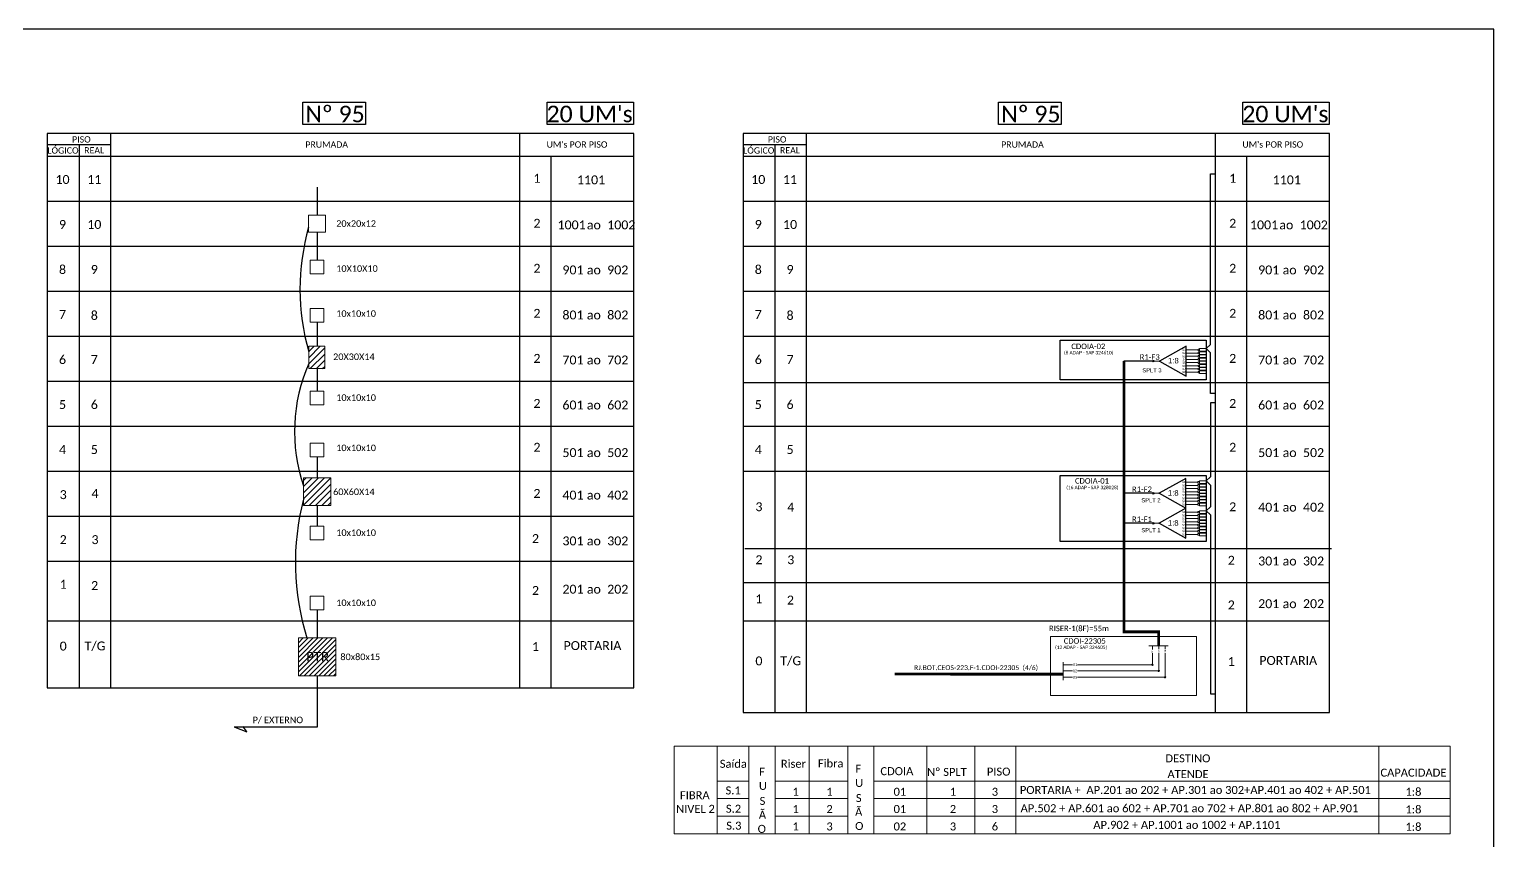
# Model space of a CAD drawing. Header units: metres. Extents: x -1286 to -445, y -500 to 94.
# Drawn here: x -978 to -445, y -201 to 94 of the extents above; entities that cross this region are included whole.
import ezdxf
from ezdxf.enums import TextEntityAlignment as Align

# ---------------------------------------------------------------- set-up
doc = ezdxf.new("R2010")
doc.units = ezdxf.units.M
doc.layers.add('(Notas)', color=7, linetype='Continuous', lineweight=0)
doc.layers.add('_NUMERAÇÃO_', color=34, linetype='Continuous', lineweight=0)
doc.styles.add('ARIAL', font='arial.ttf')
doc.styles.add('WMF-Calibri0', font='CALIBRI.TTF')
pattern_1 = [(45, (-6430.3873, 3198.6173), (-1.122532, 1.122532), [])]

# ---------------------------------------------------------------- blocks, each defined once
blk = doc.blocks.new('SPLT_1-8_SC-APC')
at = {"color": 1}
blk.add_lwpolyline([(-7.37, -2.1), (-17.04, -7.55), (-7.37, -13), (-7.37, -2.1)], dxfattribs=at)
at = {"color": 3, "lineweight": 0}
for points in [[(-2.99, -3.51), (-7.37, -3.51)], [(-7.37, -4.66), (-2.99, -4.66)], [(-2.41, -3.02), (-2.41, -4)], [(-2.41, -3.02), (0, -3.02)], [(-2.41, -4), (0, -4)], [(-2.41, -4.17), (-2.41, -5.16)], [(-2.41, -4.17), (0, -4.17)], [(-2.41, -5.16), (0, -5.16)], [(-2.41, -5.32), (-2.41, -6.31)], [(-2.41, -5.32), (0, -5.32)], [(-7.37, -5.82), (-2.99, -5.82)], [(-7.37, -6.97), (-2.99, -6.97)], [(-7.37, -8.12), (-2.99, -8.12)], [(-7.37, -9.28), (-2.99, -9.28)], [(-7.37, -10.43), (-2.99, -10.43)], [(-2.41, -6.31), (0, -6.31)], [(-2.41, -6.48), (-2.41, -7.46)], [(-2.41, -6.48), (0, -6.48)], [(-2.41, -7.46), (0, -7.46)], [(-2.41, -7.63), (-2.41, -8.62)], [(-2.41, -7.63), (0, -7.63)], [(-2.41, -8.62), (0, -8.62)], [(-2.41, -8.78), (-2.41, -9.77)], [(-2.41, -8.78), (0, -8.78)], [(-2.41, -9.77), (0, -9.77)], [(-2.41, -9.94), (-2.41, -10.92)], [(-2.41, -9.94), (0, -9.94)], [(-7.37, -11.58), (-2.99, -11.58)], [(-2.41, -10.92), (0, -10.92)], [(-2.41, -11.09), (-2.41, -12.08)], [(-2.41, -11.09), (0, -11.09)], [(-2.41, -12.08), (0, -12.08)]]:
    blk.add_lwpolyline(points, dxfattribs=at)
for points in [[(-2.99, -3.22), (-2.41, -3.22), (-2.41, -3.8), (-2.99, -3.8)], [(-2.99, -4.38), (-2.41, -4.38), (-2.41, -4.95), (-2.99, -4.95)], [(-2.99, -5.53), (-2.41, -5.53), (-2.41, -6.1), (-2.99, -6.1)], [(-2.99, -6.68), (-2.41, -6.68), (-2.41, -7.26), (-2.99, -7.26)], [(-2.99, -7.84), (-2.41, -7.84), (-2.41, -8.41), (-2.99, -8.41)], [(-2.99, -8.99), (-2.41, -8.99), (-2.41, -9.56), (-2.99, -9.56)], [(-2.99, -10.14), (-2.41, -10.14), (-2.41, -10.72), (-2.99, -10.72)], [(-2.99, -11.3), (-2.41, -11.3), (-2.41, -11.87), (-2.99, -11.87)]]:
    blk.add_lwpolyline(points, close=True, dxfattribs=at)
at = {"color": 1, "lineweight": 0}
blk.add_lwpolyline([(-17.04, -7.55), (-19.26, -7.55)], dxfattribs=at)
at = {"color": 1, "style": 'ARIAL'}
for s, height, p in [('S1', 0.75, (-8.74, -3.78)), ('S2', 0.75, (-8.74, -4.97)), ('1:8', 2, (-13.91, -8.4)), ('S3', 0.75, (-8.74, -6.18)), ('S4', 0.75, (-8.74, -7.36)), ('S5', 0.75, (-8.74, -8.57)), ('S6', 0.75, (-8.74, -9.69)), ('S7', 0.75, (-8.74, -10.78)), ('S8', 0.75, (-8.74, -11.9))]:
    blk.add_text(s, height=height, dxfattribs=at).set_placement(p)
blk = doc.blocks.new('SPLITTER_')
blk.add_point((0, 0))
at = {"style": 'ARIAL', "flags": 4}
blk.add_attdef('SPLT', (0, -3.26), '', height=1.5, dxfattribs=at)
blk = doc.blocks.new('SPLITTER FUTURO')
blk.add_point((0, 0))
at = {"style": 'ARIAL', "text_generation_flag": 6, "flags": 4}
for tag, p, height in [('SPLT', (-6.22, -4.1), 1.5), ('INSTAL.', (-6.25, -6.09), 1.25)]:
    blk.add_attdef(tag, p, '', height=height, rotation=180, dxfattribs=at)

msp = doc.modelspace()

# ---------------------------------------------------------------- hatches: boundary and pattern name
h = msp.add_hatch()
h.set_pattern_fill('LINE', color=1, scale=0.5, angle=45)
h.set_pattern_definition(pattern_1)
h.paths.add_polyline_path([(-876.06, -21.06), (-876.06, -29.21), (-870.23, -29.21), (-870.23, -21.06)])
h = msp.add_hatch(color=3)
h.dxf.hatch_style = 1
edge = h.paths.add_edge_path()
edge.add_arc((-568.87, -26.44), 0.242, 0, 360)
h = msp.add_hatch()
h.set_pattern_fill('LINE', color=1, scale=0.5, angle=45)
h.set_pattern_definition(pattern_1)
h.paths.add_polyline_path([(-877.99, -78.93), (-868.08, -78.93), (-868.08, -68.89), (-877.99, -68.89)])
h = msp.add_hatch(color=3)
h.dxf.hatch_style = 1
edge = h.paths.add_edge_path()
edge.add_arc((-568.9, -74.54), 0.256, 0, 360)
h = msp.add_hatch(color=3)
h.dxf.hatch_style = 1
edge = h.paths.add_edge_path()
edge.add_arc((-568.9, -85.44), 0.256, 0, 360)
h = msp.add_hatch()
h.set_pattern_fill('ANSI31', color=1, scale=10, style=0)
h.set_pattern_definition([(45, (-1491.4418, -524.8437), (-0.8838835, 0.8838835), [])])
h.paths.add_polyline_path([(-879.82, -140.88), (-866.25, -140.88), (-866.25, -127.12), (-879.82, -127.12)])
h.paths.add_polyline_path([(-877.82, -136.53), (-867.74, -136.53), (-867.74, -131.38), (-877.82, -131.38)], flags=24)
at = {"lineweight": 0}
h = msp.add_hatch(color=3, dxfattribs=at)
h.dxf.hatch_style = 1
edge = h.paths.add_edge_path()
edge.add_arc((-569.2, -136.86), 0.256, 0, 360)
h = msp.add_hatch(color=3, dxfattribs=at)
h.dxf.hatch_style = 1
edge = h.paths.add_edge_path()
edge.add_arc((-566.89, -139.12), 0.256, 0, 360)
h = msp.add_hatch(color=3, dxfattribs=at)
h.dxf.hatch_style = 1
edge = h.paths.add_edge_path()
edge.add_arc((-564.58, -141.42), 0.256, 0, 360)

# ---------------------------------------------------------------- linework, layer by layer
at = {"layer": '(Notas)', "lineweight": 0}
for p, q in [((-727.56, -198.32), (-727.56, -166.52)), ((-716.03, -198.32), (-716.03, -166.52)), ((-706.39, -198.32), (-706.39, -166.52)), ((-694.05, -198.32), (-694.05, -166.52)), ((-680.02, -198.32), (-680.02, -166.52)), ((-670.56, -198.32), (-670.56, -166.52)), ((-651.25, -198.32), (-651.25, -166.52)), ((-633.77, -198.32), (-633.77, -166.52)), ((-618.86, -198.32), (-618.86, -166.52)), ((-486.91, -198.32), (-486.91, -166.52))]:
    msp.add_line(p, q, dxfattribs=at)
msp.add_lwpolyline([(-460.91, -166.52), (-460.91, -198.32)], dxfattribs=at)
at = {"color": 5}
msp.add_line((-568.87, -26.44), (-579.55, -26.44), dxfattribs=at)
at = {"color": 5, "lineweight": 0}
for p, q in [((-566.89, -139.12), (-566.89, -132.66)), ((-564.58, -141.42), (-564.58, -132.66))]:
    msp.add_line(p, q, dxfattribs=at)
at = {"color": 3, "lineweight": 0}
for p, q in [((-601.67, -136.86), (-598.29, -136.86)), ((-596.4, -136.86), (-569.2, -136.86))]:
    msp.add_line(p, q, dxfattribs=at)
at = {"color": 2, "lineweight": 0}
for p, q in [((-601.67, -139.12), (-598.29, -139.12)), ((-596.4, -139.12), (-566.89, -139.12))]:
    msp.add_line(p, q, dxfattribs=at)
at = {"color": 7, "lineweight": 0}
for p, q in [((-601.67, -141.42), (-598.29, -141.42)), ((-596.4, -141.42), (-564.58, -141.42))]:
    msp.add_line(p, q, dxfattribs=at)
msp.add_lwpolyline([(-1286.07, -499.81), (-445.07, -499.81), (-445.07, 94.19), (-1286.07, 94.19)], close=True)
at = {"color": 7}
for points in [[(-878.25, 67.65), (-855.45, 67.65), (-855.45, 59.59), (-878.25, 59.59)], [(-789.4, 67.65), (-757.94, 67.65), (-757.94, 59.59), (-789.4, 59.59)], [(-625.19, 67.65), (-602.39, 67.65), (-602.39, 59.59), (-625.19, 59.59)], [(-536.34, 67.65), (-504.88, 67.65), (-504.88, 59.59), (-536.34, 59.59)]]:
    msp.add_lwpolyline(points, close=True, dxfattribs=at)
at = {"color": 0}
for points in [[(-757.85, 56.32), (-971.16, 56.32)], [(-504.79, 56.32), (-718.1, 56.32)], [(-948.01, 52.2), (-971.16, 52.2)], [(-694.96, 52.2), (-718.1, 52.2)]]:
    msp.add_lwpolyline(points, dxfattribs=at)
for points in [[(-971.16, 56.32), (-971.16, 48.09)], [(-948.01, 48.09), (-948.01, 56.32)], [(-799.44, 56.32), (-799.44, 48.09)], [(-757.85, 48.09), (-757.85, 56.32)], [(-718.1, 56.32), (-718.1, 48.09)], [(-694.96, 48.09), (-694.96, 56.32)], [(-546.38, 56.32), (-546.38, 48.09)], [(-504.79, 48.09), (-504.79, 56.32)], [(-971.16, 48.09), (-757.85, 48.09)], [(-971.16, 48.09), (-757.85, 48.09)], [(-971.16, 48.09), (-757.85, 48.09)], [(-971.16, 48.09), (-971.16, -145.23), (-757.85, -145.23), (-757.85, 48.09)], [(-971.16, 48.09), (-757.85, 48.09)], [(-971.16, 48.09), (-757.85, 48.09)], [(-971.16, 48.09), (-757.85, 48.09)], [(-959.59, 52.2), (-959.59, 48.09)], [(-959.59, 48.09), (-959.59, -145.23)], [(-948.01, -145.23), (-948.01, 48.09)], [(-799.44, 48.09), (-799.44, -145.23)], [(-787.86, -145.23), (-787.86, 48.09)], [(-718.1, 48.09), (-504.79, 48.09)], [(-718.1, 48.09), (-504.79, 48.09)], [(-718.1, 48.09), (-504.79, 48.09)], [(-718.1, 48.09), (-718.1, -154.27), (-504.79, -154.27), (-504.79, 48.09)], [(-718.1, 48.09), (-504.79, 48.09)], [(-718.1, 48.09), (-504.79, 48.09)], [(-718.1, 48.09), (-504.79, 48.09)], [(-706.53, 52.2), (-706.53, 48.09)], [(-706.53, 48.09), (-706.53, -154.27)], [(-694.96, -154.27), (-694.96, 48.09)], [(-546.38, 48.09), (-546.38, -154.27)], [(-534.81, -154.27), (-534.81, 48.09)], [(-971.16, 31.72), (-757.85, 31.72)], [(-718.1, 31.72), (-504.79, 31.72)], [(-971.16, 15.35), (-757.85, 15.35)], [(-971.16, 15.35), (-757.85, 15.35)], [(-718.1, 15.35), (-504.79, 15.35)], [(-718.1, 15.35), (-504.79, 15.35)], [(-971.16, -1.02), (-757.85, -1.02)], [(-718.1, -1.02), (-504.79, -1.02)], [(-971.16, -17.4), (-757.85, -17.4)], [(-718.1, -17.4), (-504.79, -17.4)], [(-971.16, -33.77), (-757.85, -33.77)], [(-718.1, -34.22), (-504.79, -34.22)], [(-971.16, -50.14), (-757.85, -50.14)], [(-718.1, -50.14), (-504.79, -50.14)], [(-971.16, -66.51), (-757.85, -66.51)], [(-718.1, -66.51), (-504.79, -66.51)], [(-971.16, -82.88), (-757.85, -82.88)], [(-717.4, -94.6), (-504.09, -94.6)], [(-971.16, -99.25), (-757.85, -99.25)], [(-718.1, -106.91), (-504.79, -106.91)], [(-971.16, -120.91), (-757.85, -120.91)], [(-718.1, -120.91), (-504.79, -120.91)]]:
    msp.add_lwpolyline(points)
at = {"color": 3}
for points in [[(-546.44, -38.28), (-548.09, -38.28), (-548.04, -23.42), (-549.61, -21.91), (-548.04, -20.4), (-548.04, 41.69), (-546.39, 41.69)], [(-873.04, 36.82), (-873.04, 26.66)], [(-873.04, 20.45), (-873.04, 10.29)], [(-873.04, -12.21), (-873.04, -21.06)], [(-873.04, -29.21), (-873.04, -37.38)], [(-546.44, -41.59), (-548.09, -41.59), (-548.1, -68.5), (-549.66, -70.01), (-548.1, -71.52), (-548.1, -79.4), (-549.66, -80.91), (-548.1, -82.42), (-548.1, -147.47), (-546.45, -147.47)], [(-873.04, -61.24), (-873.04, -68.8)], [(-873.04, -78.93), (-873.04, -86.49)], [(-873.04, -116.96), (-873.04, -127.12)]]:
    msp.add_lwpolyline(points, dxfattribs=at)
at = {"lineweight": 0}
for points in [[(-869.97, 26.66), (-876.1, 26.66), (-876.1, 20.45), (-869.97, 20.45)], [(-870.58, 10.29), (-875.49, 10.29), (-875.49, 5.32), (-870.58, 5.32)], [(-870.58, -7.32), (-875.49, -7.32), (-875.49, -12.3), (-870.58, -12.3)], [(-870.58, -37.39), (-875.49, -37.39), (-875.49, -42.36), (-870.58, -42.36)], [(-870.59, -56.27), (-875.49, -56.27), (-875.49, -61.24), (-870.59, -61.24)], [(-870.58, -86.49), (-875.49, -86.49), (-875.49, -91.46), (-870.58, -91.46)], [(-870.58, -111.98), (-875.49, -111.98), (-875.49, -116.96), (-870.58, -116.96)]]:
    msp.add_lwpolyline(points, close=True, dxfattribs=at)
at = {"color": 3}
for points in [[(-876.1, 22.2, 0.140111), (-876.06, -23.05)], [(-876.06, -27.29, 0.186262), (-877.99, -71.86)], [(-877.99, -76.7, 0.140022), (-876.73, -127.12)]]:
    msp.add_lwpolyline(points, format="xyb", dxfattribs=at)
at = {"color": 1, "lineweight": 0}
for points in [[(-870.23, -21.06), (-876.06, -21.06), (-876.06, -29.21), (-870.23, -29.21)], [(-868.08, -68.89), (-877.99, -68.89), (-877.99, -78.93), (-868.08, -78.93)], [(-879.82, -127.12), (-866.25, -127.12), (-866.25, -140.88), (-879.82, -140.88)], [(-606.31, -126.62), (-553.18, -126.62), (-553.18, -148.09), (-606.31, -148.09)]]:
    msp.add_lwpolyline(points, close=True, dxfattribs=at)
at = {"color": 1}
for points in [[(-602.74, -18.89), (-549.61, -18.89), (-549.61, -33.21), (-602.74, -33.21)], [(-602.79, -68.11), (-549.66, -68.11), (-549.66, -92.01), (-602.79, -92.01)]]:
    msp.add_lwpolyline(points, close=True, dxfattribs=at)
at = {"color": 5, "lineweight": 0, "const_width": 1}
msp.add_lwpolyline([(-566.89, -129.95), (-566.89, -124.92), (-579.54, -124.92), (-579.55, -26.44)], dxfattribs=at)
at = {"color": 5}
for points in [[(-568.92, -74.54), (-579.55, -74.54)], [(-568.92, -85.44), (-579.54, -85.44)]]:
    msp.add_lwpolyline(points, dxfattribs=at)
at = {"color": 5, "lineweight": 0}
for points in [[(-570.55, -129.95), (-563.46, -129.95)], [(-569.2, -129.95), (-569.2, -131.27)], [(-569.2, -132.69), (-569.2, -136.86)], [(-566.89, -129.95), (-566.89, -131.24)], [(-564.58, -129.95), (-564.58, -131.23)]]:
    msp.add_lwpolyline(points, dxfattribs=at)
at = {"color": 1, "lineweight": 0}
msp.add_lwpolyline([(-601.67, -142.44), (-601.67, -135.99)], dxfattribs=at)
at = {"color": 1}
for points in [[(-873.04, -140.88), (-873.04, -159.62), (-903.17, -159.62)], [(-902.96, -159.62), (-898.54, -161.21)], [(-898.54, -161.21), (-899.95, -159.38)]]:
    msp.add_lwpolyline(points, dxfattribs=at)
at = {"color": 1, "lineweight": 0, "const_width": 1}
msp.add_lwpolyline([(-662.94, -140.28), (-601.67, -140.29)], dxfattribs=at)
at = {"color": 3}
for centre, radius in [((-568.87, -26.44), 0.242), ((-568.9, -74.54), 0.256), ((-568.9, -85.44), 0.256)]:
    msp.add_circle(centre, radius, dxfattribs=at)
at = {"color": 3, "lineweight": 0}
for centre in [(-569.2, -136.86), (-566.89, -139.12), (-564.58, -141.42)]:
    msp.add_circle(centre, 0.256, dxfattribs=at)
at = {"layer": '_NUMERAÇÃO_', "color": 0, "lineweight": 0}
for p, q in [((-460.91, -166.52), (-743.19, -166.52)), ((-743.19, -166.52), (-743.19, -198.32)), ((-716.03, -179.24), (-727.56, -179.24)), ((-680.02, -179.24), (-706.39, -179.24)), ((-460.91, -179.24), (-670.56, -179.24)), ((-716.03, -185.57), (-727.56, -185.57)), ((-680.02, -185.57), (-706.39, -185.57)), ((-460.91, -185.57), (-670.56, -185.57)), ((-716.03, -191.99), (-727.56, -191.99)), ((-680.02, -191.99), (-706.39, -191.99)), ((-460.91, -191.99), (-670.56, -191.99)), ((-460.91, -198.32), (-743.19, -198.32)), ((-716.03, -198.32), (-727.56, -198.32)), ((-680.02, -198.32), (-706.39, -198.32)), ((-460.91, -198.32), (-670.56, -198.32))]:
    msp.add_line(p, q, dxfattribs=at)

# ---------------------------------------------------------------- block references
at = {"color": 3}
for p in [(-549.61, -18.89), (-549.66, -66.99), (-549.66, -77.89)]:
    msp.add_blockref('SPLT_1-8_SC-APC', p, dxfattribs=at)
ref = msp.add_blockref('SPLITTER FUTURO', (-566.64, -26.44))
ref.add_attrib('SPLT', 'SPLT 3', (-572.87, -30.54), dxfattribs={"height": 1.5, "rotation": 180, "style": 'ARIAL', "text_generation_flag": 6})
ref = msp.add_blockref('SPLITTER_', (-566.7, -74.54), dxfattribs=dict(xscale=-1))
ref.add_attrib('SPLT', 'SPLT 2', (-573.23, -77.8), dxfattribs={"height": 1.5, "style": 'ARIAL'})
ref = msp.add_blockref('SPLITTER_', (-566.7, -85.44), dxfattribs=dict(xscale=-1))
ref.add_attrib('SPLT', 'SPLT 1', (-573.23, -88.7), dxfattribs={"height": 1.5, "style": 'ARIAL'})

# ---------------------------------------------------------------- texts
at = {"color": 0, "style": 'WMF-Calibri0'}
for s, height, p in [('Nº 95', 6, (-877.29, 60.39)), ("20 UM's", 6, (-789.55, 60.41)), ('Nº 95', 6, (-624.23, 60.39)), ("20 UM's", 6, (-536.49, 60.41)), ('     PISO', 2.3, (-966.2, 53.01)), ('PRUMADA', 2.3, (-877.29, 51.13)), ("UM's POR PISO", 2.3, (-789.55, 51.16)), ('     PISO', 2.3, (-713.14, 53.01)), ('PRUMADA', 2.3, (-624.23, 51.13)), ("UM's POR PISO", 2.3, (-536.49, 51.16)), ('  LÓGICO', 2.3, (-972.74, 48.99)), ('    REAL', 2.3, (-960.98, 49.04)), ('  LÓGICO', 2.3, (-719.68, 48.99)), ('    REAL', 2.3, (-707.92, 49.04))]:
    msp.add_text(s, height=height, dxfattribs=at).set_placement(p)
at = {"color": 7, "style": 'WMF-Calibri0'}
for s, height, p in [('1101', 3.24, (-778.5, 37.82)), ('1101', 3.24, (-525.44, 37.82)), ('20x20x12', 2.373, (-866.06, 22.38)), ('1001', 3.24, (-785.57, 21.45)), ('ao', 3.24, (-774.9, 21.45)), ('1002', 3.24, (-767.5, 21.45)), ('1001', 3.24, (-533.71, 21.45)), ('ao', 3.24, (-523.04, 21.45)), ('1002', 3.24, (-515.65, 21.45)), ('10X10X10', 2.373, (-866.06, 6.01)), ('901', 3.24, (-783.79, 5.07)), ('ao', 3.24, (-774.9, 5.07)), ('902', 3.24, (-767.5, 5.07)), ('901', 3.24, (-530.74, 5.07)), ('ao', 3.24, (-521.84, 5.07)), ('902', 3.24, (-514.44, 5.07)), ('10x10x10', 2.373, (-866.06, -10.36)), ('801', 3.24, (-783.79, -11.3)), ('ao', 3.24, (-774.9, -11.3)), ('802', 3.24, (-767.5, -11.3)), ('801', 3.24, (-530.74, -11.3)), ('ao', 3.24, (-521.84, -11.3)), ('802', 3.24, (-514.44, -11.3)), ('20X30X14', 2.373, (-867.19, -26.06)), ('701', 3.24, (-783.79, -27.67)), ('ao', 3.24, (-774.9, -27.67)), ('702', 3.24, (-767.5, -27.67)), ('701', 3.24, (-530.74, -27.67)), ('ao', 3.24, (-521.84, -27.67)), ('702', 3.24, (-514.44, -27.67)), ('10x10x10', 2.373, (-866.06, -40.92)), ('601', 3.24, (-783.79, -44.04)), ('ao', 3.24, (-774.9, -44.04)), ('602', 3.24, (-767.5, -44.04)), ('601', 3.24, (-530.74, -44.04)), ('ao', 3.24, (-521.84, -44.04)), ('602', 3.24, (-514.44, -44.04)), ('10x10x10', 2.373, (-866.06, -59.19)), ('501', 3.24, (-783.79, -61.36)), ('502', 3.24, (-767.5, -61.36)), ('501', 3.24, (-530.74, -61.36)), ('502', 3.24, (-514.44, -61.36)), ('ao', 3.24, (-774.9, -61.36)), ('ao', 3.24, (-521.84, -61.36)), ('60X60X14', 2.373, (-867.19, -75.17)), ('401', 3.24, (-783.79, -76.79)), ('ao', 3.24, (-774.9, -76.79)), ('402', 3.24, (-767.5, -76.79)), ('401', 3.24, (-530.74, -81.19)), ('ao', 3.24, (-521.84, -81.19)), ('402', 3.24, (-514.44, -81.19)), ('10x10x10', 2.373, (-866.06, -90.04)), ('301', 3.24, (-783.79, -93.46)), ('302', 3.24, (-767.5, -93.46)), ('ao', 3.24, (-774.9, -93.46)), ('301', 3.24, (-530.74, -100.77)), ('ao', 3.24, (-521.84, -100.77)), ('302', 3.24, (-514.44, -100.77)), ('201', 3.24, (-783.79, -111.01)), ('ao', 3.24, (-774.9, -111.01)), ('202', 3.24, (-767.5, -111.01)), ('10x10x10', 2.373, (-866.06, -115.53)), ('201', 3.24, (-530.74, -116.29)), ('ao', 3.24, (-521.84, -116.29)), ('202', 3.24, (-514.44, -116.29)), ('PTR', 3.433, (-876.96, -135.65)), ('80x80x15', 2.373, (-864.55, -135.19)), ('PORTARIA', 3.24, (-783.38, -131.52)), ('PORTARIA', 3.24, (-530.32, -136.93)), ('P/ EXTERNO', 2.373, (-896.48, -158.13))]:
    msp.add_text(s, height=height, dxfattribs=at).set_placement(p)
at = {"color": 1, "style": 'WMF-Calibri0'}
for s, p in [('CDOIA-02', (-598.69, -22.09)), ('CDOIA-01', (-597.36, -71.01))]:
    msp.add_text(s, height=2, dxfattribs=at).set_placement(p)
for s, p in [('(8 ADAP - SAP 324610)', (-592.39, -24.02)), ('(16 ADAP - SAP 328028)', (-591.05, -73.03))]:
    msp.add_text(s, height=1.25, dxfattribs=at).set_placement(p, align=Align.CENTER)
at = {"color": 5, "style": 'WMF-Calibri0'}
for s, p in [('R1-F3', (-573.8, -25.96)), ('R1-F2', (-576.62, -74.06)), ('R1-F1', (-576.62, -84.96))]:
    msp.add_text(s, height=2, dxfattribs=at).set_placement(p)
at = {"color": 5, "lineweight": 0, "style": 'WMF-Calibri0'}
msp.add_text('RISER-1(8F)=55m', height=2, dxfattribs=at).set_placement((-606.79, -124.66))
at = {"color": 1, "lineweight": 0, "style": 'WMF-Calibri0'}
msp.add_text('CDOI-22305', height=2, dxfattribs=at).set_placement((-601.45, -129.22))
msp.add_text('(12 ADAP - SAP 324605)', height=1.25, dxfattribs=at).set_placement((-595.14, -131.14), align=Align.CENTER)
at = {"lineweight": 0, "style": 'ARIAL'}
for s, p in [('01', (-569.28, -132.01)), ('02', (-566.86, -131.94)), ('03', (-564.59, -131.95))]:
    msp.add_text(s, height=0.617, rotation=90, dxfattribs=at).set_placement(p, align=Align.MIDDLE_CENTER)
at = {"color": 1, "lineweight": 0, "style": 'WMF-Calibri0'}
msp.add_text('RJ.BOT.CEOS-223.F-1.CDOI-22305  (4/6)', height=1.7898, dxfattribs=at).set_placement((-633.36, -137.93, 3.73), align=Align.MIDDLE_CENTER)
at = {"lineweight": 0, "style": 'ARIAL'}
for s, p in [('01', (-597.27, -136.86)), ('03', (-597.35, -141.42)), ('02', (-597.32, -139.12))]:
    msp.add_text(s, height=1, dxfattribs=at).set_placement(p, align=Align.MIDDLE_CENTER)
at = {"color": 7, "linetype": 'Continuous', "lineweight": 0, "style": 'WMF-Calibri0'}
for s, height, p in [('DESTINO', 2.911, (-556.31, -170.91)), ('Saída', 2.911, (-721.63, -172.89)), ('F', 2.91, (-711.2, -175.76)), ('Riser', 2.911, (-699.79, -172.88)), ('Fibra', 2.911, (-686.22, -172.76)), ('F', 2.91, (-676.19, -174.7)), ('CDOIA', 2.911, (-662.15, -175.57)), ('Nº SPLT', 2.911, (-643.95, -175.85)), ('PISO', 2.911, (-625.13, -175.73)), ('ATENDE', 2.911, (-556.24, -176.66)), ('CAPACIDADE', 2.911, (-474.27, -176.1)), ('S.1', 2.911, (-721.7, -182.57)), ('S.1', 2.911, (-721.7, -182.58)), ('U', 2.91, (-710.87, -180.91)), ('U', 2.91, (-675.86, -179.85)), ('PORTARIA +  AP.201 ao 202 + AP.301 ao 302+AP.401 ao 402 + AP.501', 2.9106, (-553.58, -182.4)), ('FIBRA ', 2.911, (-735.13, -184.31)), ('S', 2.91, (-711.03, -186.39)), ('1', 2.91, (-698.98, -183.06)), ('1', 2.91, (-686.64, -183.06)), ('S', 2.91, (-676.02, -185.33)), ('01', 2.911, (-661.05, -183.06)), ('1', 2.91, (-641.74, -183.06)), ('3', 2.91, (-626.49, -183.06)), ('1:8', 2.911, (-474.27, -183.06)), ('NIVEL 2', 2.911, (-735.4, -189.27)), ('S.2', 2.911, (-721.57, -189.23)), ('S.2', 2.911, (-721.57, -189.24)), ('Ã', 2.91, (-711.04, -191.41)), ('1', 2.91, (-698.98, -189.34)), ('2', 2.91, (-686.64, -189.34)), ('Ã', 2.91, (-676.03, -190.35)), ('01', 2.911, (-661.05, -189.34)), ('2', 2.91, (-641.74, -189.34)), ('3', 2.91, (-626.49, -189.34)), ('AP.502 + AP.601 ao 602 + AP.701 ao 702 + AP.801 ao 802 + AP.901', 2.9106, (-555.73, -189.05)), ('1:8', 2.911, (-474.27, -189.47)), ('S.3', 2.911, (-721.44, -195.39)), ('O', 2.91, (-711.28, -196.56)), ('1', 2.91, (-698.98, -195.67)), ('3', 2.91, (-686.64, -195.67)), ('O', 2.91, (-675.82, -195.5)), ('02', 2.911, (-661.05, -195.67)), ('3', 2.91, (-641.74, -195.67)), ('6', 2.91, (-626.49, -195.67)), ('AP.902 + AP.1001 ao 1002 + AP.1101', 2.9106, (-556.67, -195.1)), ('1:8', 2.911, (-474.27, -195.81))]:
    msp.add_text(s, height=height, dxfattribs=at).set_placement(p, align=Align.MIDDLE_CENTER)
at = {"color": 7, "style": 'WMF-Calibri0'}
for tag, flags, p in [('10', 4, (-965.62, 39.58)), ('11', 4, (-954.05, 39.6)), ('1', 4, (-793.06, 40.02)), ('10', 4, (-712.56, 39.58)), ('11', 4, (-700.99, 39.6)), ('1', 4, (-540, 40.02)), ('9', 4, (-965.62, 23.21)), ('10', 4, (-954.05, 23.23)), ('2', 4, (-793.06, 23.65)), ('9', 4, (-712.56, 23.21)), ('10', 4, (-700.99, 23.23)), ('2', 4, (-540, 23.65)), ('8', 4, (-965.62, 6.84)), ('9', 4, (-954.05, 6.85)), ('2', 4, (-793.06, 7.28)), ('8', 4, (-712.56, 6.84)), ('9', 4, (-700.99, 6.85)), ('2', 4, (-540, 7.28)), ('7', 4, (-965.62, -9.53)), ('8', 4, (-954.05, -9.84)), ('2', 4, (-793.06, -9.1)), ('7', 4, (-712.56, -9.53)), ('8', 4, (-700.99, -9.84)), ('2', 4, (-540, -9.1)), ('6', 4, (-965.62, -25.9)), ('7', 4, (-954.05, -25.89)), ('2', 4, (-793.06, -25.47)), ('6', 4, (-712.56, -25.9)), ('7', 4, (-700.99, -25.89)), ('2', 4, (-540, -25.47)), ('5', 4, (-965.62, -42.27)), ('6', 4, (-954.05, -42.26)), ('2', 4, (-793.06, -41.84)), ('5', 4, (-712.56, -42.27)), ('6', 4, (-700.99, -42.26)), ('2', 4, (-540, -41.84)), ('4', 4, (-965.62, -58.65)), ('5', 4, (-954.05, -58.63)), ('2', 4, (-793.06, -57.8)), ('4', 4, (-712.56, -58.65)), ('5', 4, (-700.99, -58.63)), ('2', 4, (-540, -57.8)), ('3', 4, (-965.37, -75.02)), ('4', 4, (-953.8, -74.59)), ('2', 4, (-793.06, -74.58)), ('3', 4, (-712.32, -79.42)), ('4', 4, (-700.74, -79.54)), ('2', 4, (-540, -79.43)), ('2', 4, (-965.37, -91.39)), ('3', 4, (-953.8, -91.38)), ('2', 4, (-793.58, -90.99)), ('2', 4, (-712.32, -98.69)), ('3', 4, (-700.74, -98.68)), ('2', 4, (-540.52, -98.88)), ('1', 4, (-965.37, -107.62)), ('2', 4, (-953.93, -108.07)), ('2', 4, (-793.58, -109.85)), ('1', 4, (-712.32, -112.9)), ('2', 4, (-700.87, -113.35)), ('2', 4, (-540.52, -115.13)), ('0', 4, (-965.37, -130.08)), ('T/G', 12, (-953.8, -130.04)), ('1', 4, (-793.58, -130.24)), ('0', 4, (-712.32, -135.48)), ('T/G', 12, (-700.74, -135.44)), ('1', 4, (-540.52, -135.65))]:
    msp.add_attdef(tag, text='XX', height=3.24, dxfattribs=dict(at, flags=flags)).set_placement(p, align=Align.MIDDLE_CENTER)

doc.saveas('drawing.dxf')
